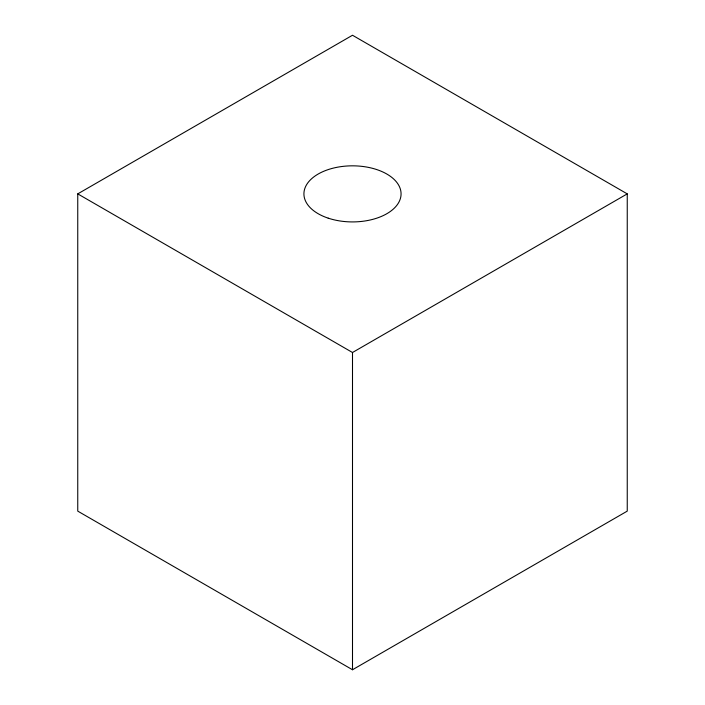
<?xml version="1.0" encoding="UTF-8"?>
<svg xmlns="http://www.w3.org/2000/svg" width="705" height="705" viewBox="0 0 705 705"><rect width="100%" height="100%" fill="white"/><g stroke="black" fill="none" stroke-linecap="round" stroke-linejoin="round"><path stroke-width="1.06" d="M77.753 193.875L352.5 35.25L627.247 193.875L627.247 511.125L352.5 669.75L77.753 511.125L77.753 193.875L352.5 352.5L627.247 193.875M352.5 352.5L352.5 669.75M328.213 218.162A48.566 28.041 0 0 0 401.066 193.875A48.566 28.041 0 0 0 328.213 169.588A48.566 28.041 0 0 0 328.213 218.162"/></g></svg>
